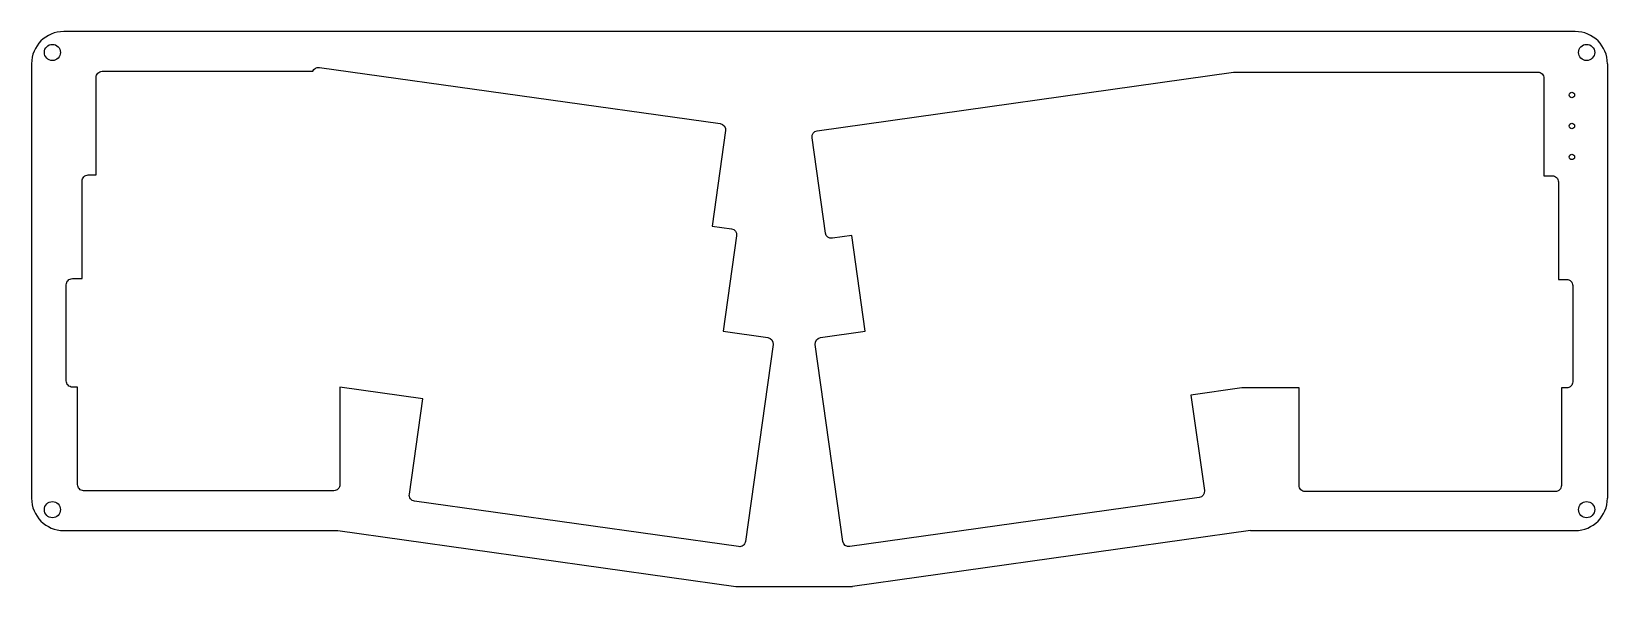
# Model space of a CAD drawing. Header units: millimetres. Extents: x -6 to 287, y -103 to 0.
import ezdxf

# ---------------------------------------------------------------- set-up
doc = ezdxf.new("R2010")
doc.units = ezdxf.units.MM

msp = doc.modelspace()

# ---------------------------------------------------------------- linework, layer by layer
for p, q in [((280.61, 0), (0, 0)), ((-6, -6), (-6, -86.65)), ((286.61, -6), (286.61, -86.65)), ((0, -92.65), (50.87, -92.65)), ((50.87, -92.65), (124.75, -103.03)), ((220.32, -92.65), (146.45, -103.03)), ((220.32, -92.65), (280.61, -92.65)), ((124.75, -103.03), (146.45, -103.03))]:
    msp.add_line(p, q)
for points in [[(126.55, -94.68, -0.414224), (125.27, -95.64), (65.12, -87.19, -0.41423), (64.15, -85.91), (66.65, -68.17), (51.27, -66.01), (51.27, -84.12, -0.414214), (50.13, -85.26), (3.68, -85.26, -0.414214), (2.55, -84.12), (2.55, -66.02), (1.59, -66.02, -0.414214), (0.45, -64.88), (0.45, -47.01, -0.414214), (1.59, -45.87), (3.4, -45.87), (3.4, -27.77, -0.414214), (4.54, -26.63), (5.98, -26.63), (5.98, -8.53, -0.414214), (7.11, -7.39), (46.22, -7.39, -0.355001), (47.45, -6.65), (121.88, -17.09, -0.414071), (122.85, -18.38), (120.37, -36.13), (123.94, -36.63, -0.414205), (124.91, -37.92), (122.42, -55.66), (130.72, -56.83, -0.414161), (131.69, -58.11)], [(142.69, -38.39, -0.414199), (141.41, -37.42), (138.92, -19.72, -0.414136), (139.89, -18.43), (217.14, -7.55, -0.034999), (217.3, -7.54), (273.69, -7.54, -0.414214), (274.82, -8.68), (274.82, -26.78), (276.35, -26.78, -0.414214), (277.49, -27.92), (277.49, -46.02), (279.02, -46.02, -0.414214), (280.16, -47.16), (280.16, -65.04, -0.414214), (279.02, -66.17), (278.06, -66.17), (278.06, -84.27, -0.414214), (276.92, -85.41), (230.47, -85.41, -0.414214), (229.34, -84.27), (229.34, -66.17), (218.74, -66.17), (209.27, -67.5), (211.76, -85.24, -0.414199), (210.79, -86.53), (145.93, -95.64, -0.414204), (144.65, -94.68), (139.51, -58.11, -0.414197), (140.48, -56.83), (148.78, -55.66), (146.28, -37.88)]]:
    msp.add_lwpolyline(points, format="xyb", close=True)
for centre, radius in [((-2.12, -3.88), 1.5), ((282.73, -3.88), 1.5), ((280, -11.79), 0.5), ((280, -17.54), 0.5), ((280, -23.29), 0.5), ((-2.12, -88.77), 1.5), ((282.73, -88.77), 1.5)]:
    msp.add_circle(centre, radius)
for centre, start, end in [((0, -6), 90, 180), ((280.61, -6), 0, 90), ((0, -86.65), 180, 270), ((280.61, -86.65), 270, 0)]:
    msp.add_arc(centre, 6, start, end)

doc.saveas('drawing.dxf')
